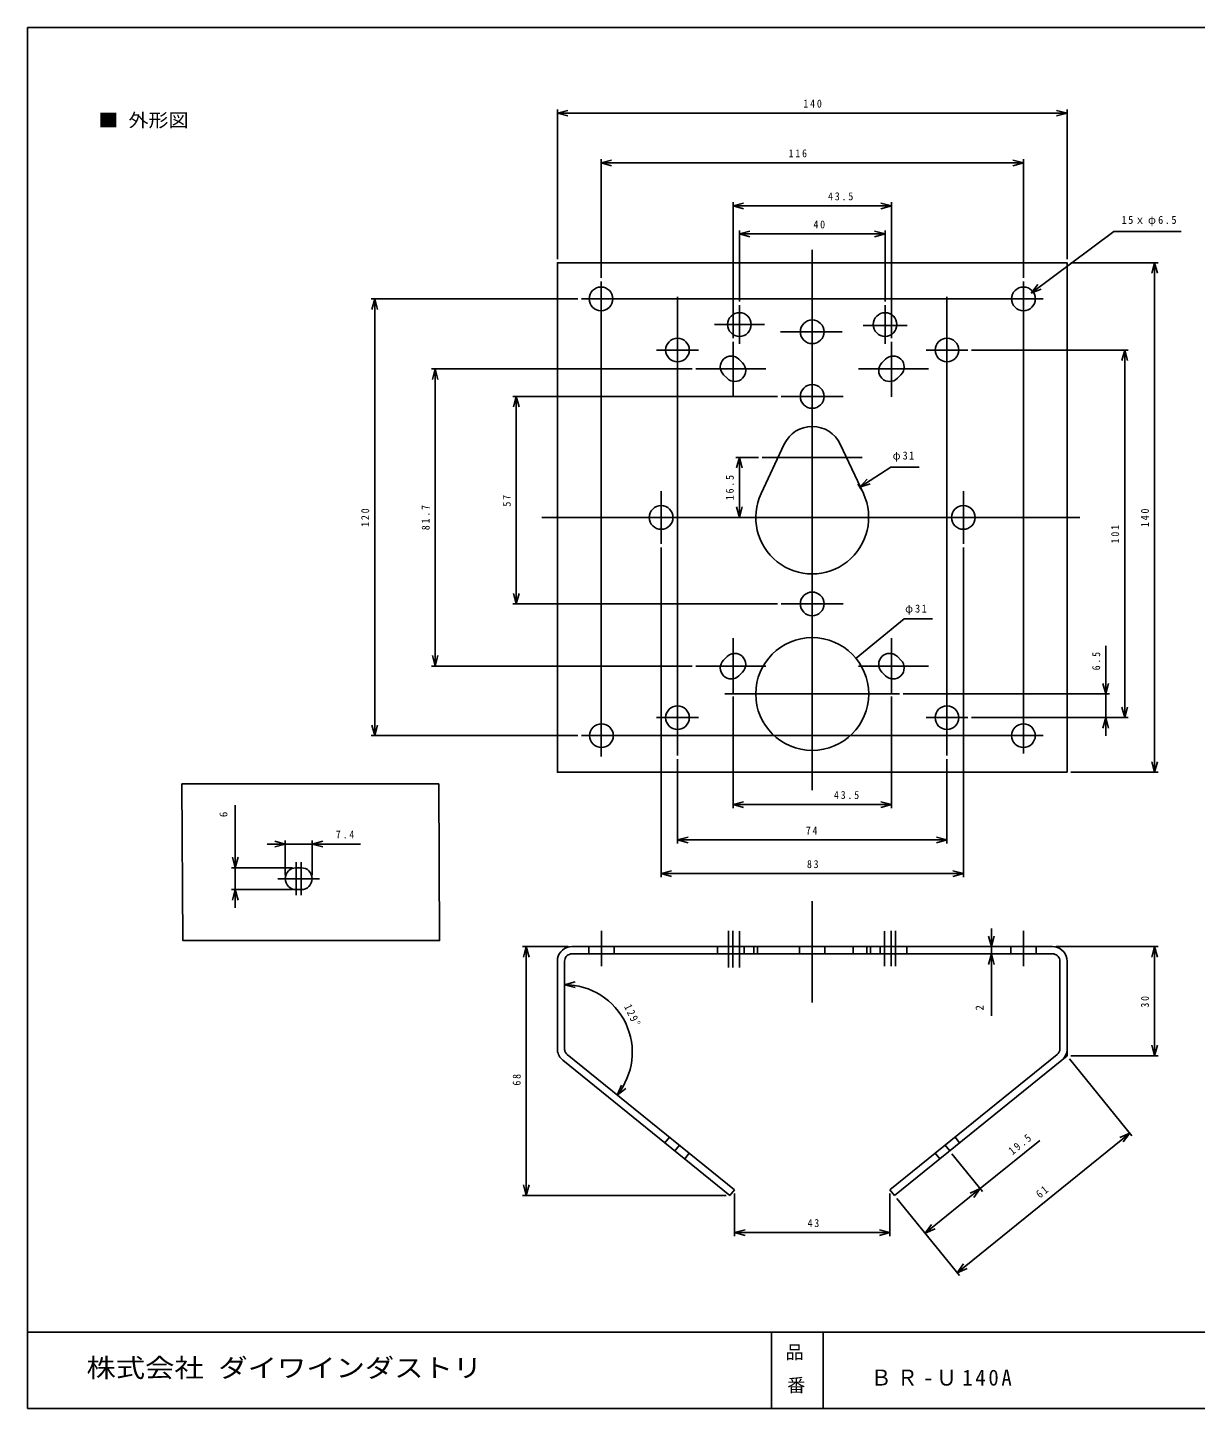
# Model space of a CAD drawing. Units: millimetres on the paper. Extents: x -80 to 487, y -65 to 314.
# Drawn here: x -80.5 to 240.2, y -64.9 to 314.5 of the extents above; entities that cross this region are included whole.
import ezdxf
from ezdxf.enums import TextEntityAlignment as Align

# ---------------------------------------------------------------- set-up
doc = ezdxf.new("R2010")
doc.units = ezdxf.units.MM
doc.layers.add('0-0_0', color=4, linetype='Continuous')
doc.styles.add('ＭＳ ゴシック', font='')
doc.styles.get('ＭＳ ゴシック').set_extended_font_data('MS Gothic')

msp = doc.modelspace()

# ---------------------------------------------------------------- linework, layer by layer
at = {"layer": '0-0_0'}
for p, q in [((64.991, 250.863), (64.991, 291.944)), ((64.991, 290.944), (67.888, 291.72)), ((64.991, 290.944), (204.99, 290.944)), ((64.991, 290.944), (67.888, 290.168)), ((204.99, 290.944), (202.093, 291.72)), ((204.99, 290.944), (202.093, 290.168)), ((204.99, 250.863), (204.99, 291.944)), ((76.99, 245.74), (76.99, 278.283)), ((76.99, 277.283), (79.888, 278.059)), ((76.99, 277.283), (192.991, 277.282)), ((76.99, 277.283), (79.888, 276.506)), ((192.991, 277.282), (190.093, 278.058)), ((192.991, 277.282), (190.093, 276.505)), ((192.991, 245.739), (192.991, 278.282)), ((113.24, 229.092), (113.24, 266.473)), ((113.24, 265.473), (116.138, 266.25)), ((156.74, 265.473), (153.842, 266.25)), ((156.74, 229.092), (156.74, 266.473)), ((113.24, 265.473), (156.74, 265.473)), ((113.24, 265.473), (116.138, 264.697)), ((156.74, 265.473), (153.842, 264.697)), ((114.991, 239.165), (114.991, 258.748)), ((114.991, 257.748), (117.888, 258.525)), ((154.991, 257.748), (152.093, 258.525)), ((154.991, 239.165), (154.991, 258.748)), ((195.08, 241.476), (217.831, 258.429)), ((217.831, 258.429), (236.276, 258.429)), ((114.991, 257.748), (154.991, 257.748)), ((114.991, 257.748), (117.888, 256.972)), ((154.991, 257.748), (152.093, 256.972)), ((134.99, 253.367), (134.99, 104.971)), ((205.99, 249.863), (229.99, 249.863)), ((228.99, 249.863), (228.214, 246.965)), ((228.99, 249.863), (228.99, 109.863)), ((228.99, 249.863), (229.767, 246.965)), ((76.99, 244.74), (76.99, 114.158)), ((192.991, 244.739), (192.991, 114.985)), ((195.08, 241.476), (196.94, 243.83)), ((70.588, 239.919), (13.846, 239.919)), ((14.846, 239.919), (14.07, 237.021)), ((14.846, 239.919), (14.846, 119.919)), ((14.846, 239.919), (15.623, 237.021)), ((198.393, 239.919), (71.588, 239.919)), ((97.99, 240.461), (97.99, 114.472)), ((171.99, 240.461), (171.99, 114.472)), ((195.08, 241.476), (197.868, 242.585)), ((114.991, 238.165), (114.991, 227.564)), ((154.991, 238.165), (154.991, 227.564)), ((97.99, 231.611), (97.99, 220.115)), ((121.863, 232.865), (108.118, 232.865)), ((161.047, 232.605), (148.935, 232.605)), ((171.99, 231.611), (171.99, 220.115)), ((113.24, 228.092), (113.24, 213.029)), ((143.233, 230.868), (126.233, 230.868)), ((156.74, 228.092), (156.74, 213.029)), ((103.74, 225.863), (92.24, 225.863)), ((177.74, 225.863), (166.24, 225.863)), ((178.74, 225.863), (221.8, 225.863)), ((220.8, 225.863), (220.024, 222.965)), ((220.8, 124.863), (220.8, 225.863)), ((220.8, 225.863), (221.577, 222.965)), ((102.061, 220.713), (30.44, 220.713)), ((31.44, 220.713), (30.664, 217.815)), ((31.44, 220.713), (31.44, 139.013)), ((31.44, 220.713), (32.216, 217.815)), ((103.061, 220.713), (122.25, 220.713)), ((114.866, 223.329), (115.856, 222.339)), ((147.73, 220.713), (166.919, 220.713)), ((154.124, 222.339), (155.114, 223.329)), ((110.624, 219.087), (111.614, 218.097)), ((158.366, 218.097), (159.356, 219.087)), ((125.49, 213.113), (52.725, 213.113)), ((53.725, 213.113), (52.949, 210.215)), ((53.725, 213.113), (53.725, 156.113)), ((53.725, 213.113), (54.502, 210.215)), ((126.49, 213.113), (143.49, 213.113)), ((120.953, 186.436), (127.288, 199.965)), ((149.027, 186.436), (142.692, 199.965)), ((120.244, 196.358), (113.978, 196.358)), ((114.978, 196.358), (114.201, 193.46)), ((114.978, 196.358), (114.978, 179.863)), ((114.978, 196.358), (115.754, 193.46)), ((148.736, 196.358), (121.244, 196.358)), ((148.025, 188.187), (156.598, 193.661)), ((156.598, 193.661), (164.397, 193.661)), ((148.025, 188.187), (150.05, 190.401)), ((93.49, 187.113), (93.49, 172.613)), ((148.025, 188.187), (150.885, 189.092)), ((176.49, 187.113), (176.49, 172.613)), ((114.978, 179.863), (114.201, 182.761)), ((114.978, 179.863), (115.754, 182.761)), ((60.714, 179.863), (208.504, 179.863)), ((118.49, 179.863), (113.978, 179.863)), ((93.49, 171.613), (93.49, 80.998)), ((176.49, 171.613), (176.49, 80.998)), ((125.49, 156.113), (52.725, 156.113)), ((53.725, 156.113), (52.949, 159.011)), ((53.725, 156.113), (54.502, 159.011)), ((126.49, 156.113), (143.49, 156.113)), ((147.013, 141.17), (160.261, 151.976)), ((160.261, 151.976), (168.061, 151.976)), ((113.24, 146.699), (113.24, 131.636)), ((156.74, 146.699), (156.74, 131.636)), ((215.594, 131.363), (215.594, 144.617)), ((31.44, 139.013), (30.664, 141.911)), ((31.44, 139.013), (32.216, 141.911)), ((110.624, 140.639), (111.614, 141.629)), ((158.366, 141.629), (159.356, 140.639)), ((102.061, 139.013), (30.44, 139.013)), ((103.061, 139.013), (122.249, 139.013)), ((114.866, 136.397), (115.856, 137.387)), ((147.731, 139.013), (166.919, 139.013)), ((154.124, 137.387), (155.114, 136.397)), ((215.594, 131.363), (214.817, 134.261)), ((215.594, 131.363), (216.37, 134.261)), ((97.99, 130.611), (97.99, 119.115)), ((159.001, 131.363), (110.979, 131.363)), ((113.24, 130.636), (113.24, 99.979)), ((156.74, 130.636), (156.74, 99.979)), ((160.001, 131.363), (216.594, 131.363)), ((171.99, 130.611), (171.99, 119.115)), ((215.594, 124.863), (215.594, 131.363)), ((220.8, 124.863), (220.024, 127.761)), ((220.8, 124.863), (221.577, 127.761)), ((14.846, 119.919), (14.07, 122.817)), ((14.846, 119.919), (15.623, 122.817)), ((103.74, 124.863), (92.24, 124.863)), ((177.74, 124.863), (166.24, 124.863)), ((178.74, 124.863), (221.8, 124.863)), ((178.74, 124.863), (216.594, 124.863)), ((215.594, 124.863), (214.817, 121.965)), ((215.594, 124.863), (215.594, 119.863)), ((215.594, 124.863), (216.37, 121.965)), ((70.588, 119.919), (13.846, 119.919)), ((198.393, 119.919), (71.588, 119.919)), ((97.99, 113.472), (97.99, 90.254)), ((171.99, 113.472), (171.99, 90.254)), ((228.99, 109.863), (228.214, 112.761)), ((228.99, 109.863), (229.767, 112.761)), ((205.99, 109.863), (229.99, 109.863)), ((-23.461, 83.615), (-23.461, 100.79)), ((113.24, 100.979), (116.138, 101.755)), ((113.24, 100.979), (156.74, 100.979)), ((113.24, 100.979), (116.138, 100.202)), ((156.74, 100.979), (153.842, 101.755)), ((156.74, 100.979), (153.842, 100.202)), ((-9.735, 81.615), (-9.735, 91.137)), ((-2.335, 81.615), (-2.335, 91.137)), ((97.99, 91.254), (100.888, 92.031)), ((97.99, 91.254), (171.99, 91.254)), ((97.99, 91.254), (100.888, 90.478)), ((171.99, 91.254), (169.092, 92.031)), ((171.99, 91.254), (169.092, 90.478)), ((-9.735, 90.137), (-14.735, 90.137)), ((-9.735, 90.137), (-12.633, 90.913)), ((-9.735, 90.137), (-12.633, 89.36)), ((-9.735, 90.137), (-2.335, 90.137)), ((-2.335, 90.137), (0.563, 90.913)), ((-2.335, 90.137), (10.915, 90.137)), ((-2.335, 90.137), (0.563, 89.36)), ((-7.735, 83.615), (-24.461, 83.615)), ((-23.461, 83.615), (-24.237, 86.513)), ((-23.461, 83.615), (-22.684, 86.513)), ((-23.461, 77.615), (-23.461, 83.615)), ((-6.735, 85.115), (-6.735, 76.115)), ((-6.735, 83.615), (-5.335, 83.615)), ((-5.335, 85.115), (-5.335, 76.115)), ((-11.735, 80.615), (-0.335, 80.615)), ((93.49, 81.998), (96.388, 82.774)), ((93.49, 81.998), (176.49, 81.998)), ((93.49, 81.998), (96.388, 81.221)), ((176.49, 81.998), (173.592, 82.774)), ((176.49, 81.998), (173.592, 81.221)), ((-7.735, 77.615), (-24.461, 77.615)), ((-23.461, 77.615), (-24.237, 74.717)), ((-23.461, 77.615), (-23.461, 72.615)), ((-23.461, 77.615), (-22.684, 74.717)), ((-6.735, 77.615), (-5.335, 77.615)), ((134.99, 74.447), (134.99, 46.576)), ((77.101, 66.256), (77.101, 56.613)), ((111.99, 66.256), (111.99, 56.175)), ((113.217, 66.256), (113.217, 56.175)), ((114.991, 66.188), (114.991, 56.175)), ((154.878, 66.222), (154.878, 56.578)), ((156.651, 66.256), (156.651, 56.613)), ((157.879, 66.256), (157.879, 56.613)), ((184.202, 61.958), (183.425, 64.856)), ((184.202, 61.958), (184.202, 66.958)), ((184.202, 61.958), (184.978, 64.856)), ((192.991, 66.256), (192.991, 56.613)), ((67.991, 61.958), (55.444, 61.958)), ((56.444, 61.958), (55.667, 59.06)), ((56.444, 61.958), (56.444, -6.433)), ((56.444, 61.958), (57.22, 59.06)), ((200.99, 61.958), (68.991, 61.958)), ((73.601, 61.957), (73.601, 59.957)), ((80.601, 61.958), (80.601, 59.957)), ((108.991, 61.958), (108.991, 59.957)), ((116.329, 61.958), (116.329, 59.957)), ((118.99, 61.958), (118.99, 59.957)), ((119.991, 61.958), (119.991, 59.957)), ((131.491, 61.959), (131.491, 59.957)), ((138.491, 61.958), (138.491, 59.957)), ((146.19, 61.958), (146.19, 59.957)), ((149.991, 61.958), (149.991, 59.957)), ((150.99, 61.958), (150.99, 59.957)), ((153.651, 61.958), (153.651, 59.957)), ((160.991, 61.958), (160.991, 59.957)), ((161.991, 61.958), (185.202, 61.958)), ((184.202, 61.958), (184.202, 59.957)), ((189.49, 61.958), (189.49, 59.957)), ((196.49, 61.957), (196.49, 59.957)), ((201.99, 61.958), (229.99, 61.958)), ((228.99, 61.958), (228.214, 59.06)), ((228.99, 61.958), (228.99, 31.946)), ((228.99, 61.958), (229.767, 59.06)), ((64.991, 33.854), (64.991, 57.958)), ((66.99, 33.854), (66.99, 57.958)), ((200.99, 59.957), (68.991, 59.957)), ((161.991, 59.957), (185.202, 59.957)), ((184.202, 59.957), (183.425, 57.059)), ((184.202, 59.957), (184.202, 42.908)), ((184.202, 59.957), (184.978, 57.059)), ((202.991, 33.854), (202.991, 57.958)), ((204.99, 33.854), (204.99, 57.958)), ((66.99, 51.482), (69.888, 52.259)), ((66.99, 51.482), (69.888, 50.706)), ((228.99, 31.946), (228.214, 34.844)), ((228.99, 31.946), (229.767, 34.844)), ((66.473, 30.745), (112.398, -6.433)), ((67.733, 32.299), (113.656, -4.878)), ((202.248, 32.299), (156.325, -4.878)), ((203.508, 30.745), (157.583, -6.433)), ((203.508, 30.745), (204.99, 31.946)), ((204.99, 33.854), (204.99, 31.946)), ((205.619, 31.168), (222.805, 9.94)), ((205.99, 31.946), (229.99, 31.946)), ((81.405, 21.174), (82.631, 23.912)), ((81.405, 21.174), (83.836, 22.932)), ((94.52, 8.037), (95.778, 9.592)), ((175.461, 8.037), (174.203, 9.592)), ((174.768, -27.661), (222.176, 10.717)), ((181.132, -4.532), (197.495, 8.712)), ((222.176, 10.717), (219.435, 9.497)), ((222.176, 10.717), (220.412, 8.29)), ((97.241, 5.835), (98.499, 7.39)), ((99.961, 3.633), (101.219, 5.188)), ((170.02, 3.633), (168.762, 5.188)), ((172.74, 5.835), (171.482, 7.39)), ((173.369, 5.058), (181.761, -5.31)), ((56.444, -6.433), (55.667, -3.535)), ((56.444, -6.433), (57.22, -3.535)), ((111.398, -6.433), (55.444, -6.433)), ((112.398, -6.433), (113.656, -4.878)), ((113.656, -5.878), (113.656, -17.621)), ((157.583, -6.433), (156.325, -4.878)), ((156.325, -5.878), (156.325, -17.621)), ((158.212, -7.21), (175.398, -28.438)), ((158.212, -7.21), (166.604, -17.578)), ((165.977, -16.799), (181.132, -4.532)), ((181.132, -4.532), (178.391, -5.752)), ((181.132, -4.532), (179.368, -6.959)), ((165.977, -16.799), (167.741, -14.372)), ((113.656, -16.621), (116.554, -15.845)), ((113.656, -16.621), (156.325, -16.621)), ((113.656, -16.621), (116.554, -17.398)), ((156.325, -16.621), (153.427, -15.845)), ((156.325, -16.621), (153.427, -17.398)), ((165.977, -16.799), (168.718, -15.579)), ((174.768, -27.661), (176.532, -25.234)), ((174.768, -27.661), (177.509, -26.441)), ((486.732, -43.949), (-80.48, -43.94)), ((123.764, -44.276), (123.764, -64.917)), ((138.034, -44.276), (138.034, -64.917))]:
    msp.add_line(p, q, dxfattribs=at)
for points in [[(-80.48, 314.451), (486.732, 314.451), (486.732, -64.917), (-80.48, -64.917)], [(204.99, 109.863), (64.991, 109.863), (64.991, 249.863), (204.99, 249.863)], [(-38.094, 106.652), (32.409, 106.652), (32.655, 63.613), (-37.848, 63.613)]]:
    msp.add_lwpolyline(points, close=True, dxfattribs=at)
for points in [[(64.991, 57.958), (65.055, 58.677), (65.241, 59.354), (65.537, 59.977), (65.931, 60.535), (66.414, 61.017), (66.972, 61.412), (67.595, 61.708), (68.272, 61.893), (68.991, 61.958)], [(204.99, 57.958), (204.926, 58.677), (204.74, 59.354), (204.444, 59.977), (204.049, 60.535), (203.567, 61.017), (203.009, 61.412), (202.386, 61.708), (201.709, 61.893), (200.99, 61.958)], [(66.991, 57.958), (67.023, 58.318), (67.116, 58.656), (67.264, 58.968), (67.461, 59.247), (67.702, 59.488), (67.981, 59.685), (68.293, 59.833), (68.631, 59.926), (68.991, 59.958)], [(202.99, 57.958), (202.958, 58.318), (202.865, 58.656), (202.717, 58.968), (202.52, 59.247), (202.279, 59.488), (202, 59.685), (201.688, 59.833), (201.35, 59.926), (200.99, 59.958)], [(66.473, 30.745), (66.184, 31.004), (65.921, 31.289), (65.687, 31.599), (65.483, 31.931), (65.311, 32.283), (65.174, 32.654), (65.073, 33.04), (65.012, 33.441), (64.991, 33.854)], [(67.733, 32.299), (67.588, 32.428), (67.456, 32.571), (67.339, 32.726), (67.237, 32.892), (67.151, 33.068), (67.082, 33.254), (67.032, 33.447), (67.001, 33.648), (66.991, 33.854)], [(202.248, 32.299), (202.393, 32.428), (202.525, 32.571), (202.642, 32.726), (202.744, 32.892), (202.83, 33.068), (202.899, 33.254), (202.949, 33.447), (202.98, 33.648), (202.99, 33.854)], [(203.508, 30.745), (203.797, 31.004), (204.059, 31.289), (204.294, 31.599), (204.498, 31.931), (204.67, 32.283), (204.807, 32.654), (204.907, 33.04), (204.969, 33.441), (204.99, 33.854)]]:
    msp.add_lwpolyline(points, dxfattribs=at)
for centre, radius in [((76.99, 239.918), 3.25), ((192.991, 239.919), 3.25), ((114.991, 232.865), 3.25), ((154.991, 232.865), 3.25), ((134.99, 230.868), 3.25), ((97.99, 225.863), 3.25), ((171.99, 225.863), 3.25), ((134.99, 213.113), 3.25), ((93.49, 179.863), 3.25), ((176.49, 179.863), 3.25), ((134.99, 156.113), 3.25), ((134.99, 131.363), 15.5), ((97.99, 124.863), 3.25), ((171.99, 124.863), 3.25), ((77.101, 119.919), 3.25), ((192.99, 119.919), 3.25)]:
    msp.add_circle(centre, radius, dxfattribs=at)
for centre, radius, start, end in [((112.745, 221.208), 3, 45, 225), ((157.235, 221.208), 3, 315, 135), ((113.735, 220.218), 3, 225, 45), ((156.245, 220.218), 3, 135, 315), ((134.99, 196.358), 8.505, 25.09196, 154.90804), ((134.99, 196.358), 8.005, 179.99158, 180), ((134.99, 179.863), 15.5, 154.90804, 25.09196), ((134.99, 179.863), 15.5, 28.78847, 36.25888), ((112.745, 138.518), 3, 135, 315), ((113.735, 139.508), 3, 315, 135), ((156.245, 139.508), 3, 45, 225), ((157.235, 138.518), 3, 225, 45), ((-6.735, 80.615), 3, 90, 270), ((-5.335, 80.615), 3, 270, 90), ((66.99, 32.9), 18.582, 320.87328, 89.99997)]:
    msp.add_arc(centre, radius, start, end, dxfattribs=at)

# ---------------------------------------------------------------- texts
at = {"layer": '0-0_0', "style": 'ＭＳ ゴシック'}
for s, height, width, p in [('■ 外形図', 3.666, 1.1, (-61.034, 286.07)), ('株式会社 ダイワインダストリ', 5.132, 1.15, (-64.327, -57.884))]:
    msp.add_text(s, height=height, dxfattribs=dict(at, width=width)).set_placement(p, align=Align.BOTTOM_LEFT)
for s, p in [('6', (-24.961, 97.523)), ('2', (182.701, 44.383))]:
    msp.add_text(s, height=2.199, rotation=90, dxfattribs=at).set_placement(p, align=Align.BOTTOM_LEFT)
for s, p in [('品', (127.644, -52.371)), ('番', (128.098, -61.472))]:
    msp.add_text(s, height=3.666, dxfattribs=at).set_placement(p, align=Align.BOTTOM_LEFT)
at = {"layer": '0-0_0', "attachment_point": 7, "style": 'ＭＳ ゴシック'}
for s, insert, char_height in [('\\T1.38;\\W0.9;140', (132.559, 292.444), 2.199), ('\\T1.37;\\W0.9;116', (128.515, 278.782), 2.199), ('\\T1.38;\\W0.9;43.5', (139.335, 266.973), 2.199), ('\\T1.28;\\W0.95;15ｘφ6.5', (219.929, 259.929), 2.199), ('\\T1.36;\\W0.9;40', (135.342, 259.248), 2.199), ('\\T1.26;\\W0.95;φ31', (157.074, 195.18), 2.199), ('\\T1.26;\\W0.95;φ31', (160.511, 153.143), 2.199), ('\\T1.38;\\W0.9;43.5', (140.956, 102.479), 2.199), ('\\T1.36;\\W0.9;74', (133.24, 92.754), 2.199), ('\\T1.38;\\W0.9;7.4', (4.165, 91.637), 2.199), ('\\T1.36;\\W0.9;83', (133.544, 83.498), 2.199), ('\\T1.36;\\W0.9;43', (133.741, -15.121), 2.199), ('\\T1.26;\\W0.95;ＢＲ-Ｕ140A', (151.068, -58.726), 4.399)]:
    msp.add_mtext(s, dxfattribs=dict(at, insert=insert, char_height=char_height))
at = {"layer": '0-0_0', "char_height": 2.199, "attachment_point": 7, "style": 'ＭＳ ゴシック'}
for s, insert, rotation in [('\\T1.38;\\W0.9;16.5', (113.478, 184.61), 90), ('\\T1.36;\\W0.9;57', (52.225, 182.863), 90), ('\\T1.38;\\W0.9;120', (13.346, 177.294), 90), ('\\T1.38;\\W0.9;81.7', (29.94, 176.363), 90), ('\\T1.38;\\W0.9;140', (227.49, 177.238), 90), ('\\T1.38;\\W0.9;101', (219.3, 172.738), 90), ('\\T1.38;\\W0.9;6.5', (214.094, 137.865), 90), ('\\T1.3;\\W0.9;129°', (83.232, 45.496), 295.504), ('\\T1.36;\\W0.9;30', (227.49, 45.202), 90), ('\\T1.36;\\W0.9;68', (54.944, 23.775), 90), ('\\T1.38;\\W0.9;19.5', (190.02, 4.591), 38.987), ('\\T1.36;\\W0.9;61', (197.545, -7.292), 38.992)]:
    msp.add_mtext(s, dxfattribs=dict(at, insert=insert, rotation=rotation))

doc.saveas('drawing.dxf')
